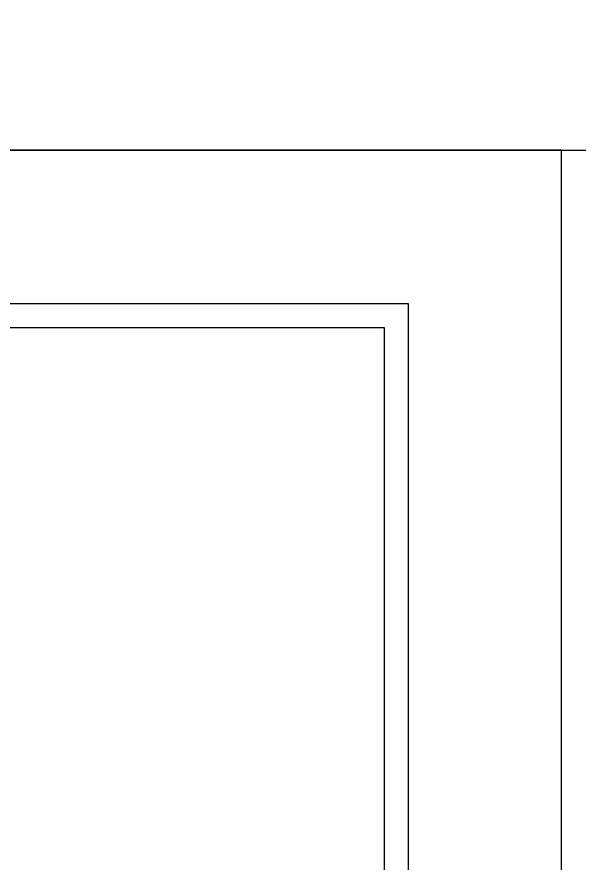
# Model space of a CAD drawing. Header units: millimetres. Extents: x -26983 to 60590, y 825 to 42375.
# Drawn here: x 56437.04 to 56450.68, y 17611.58 to 17632.12 of the extents above; entities that cross this region are included whole.
import ezdxf

# ---------------------------------------------------------------- set-up
doc = ezdxf.new("R2010")
doc.units = ezdxf.units.MM
doc.header["$LTSCALE"] = 100
doc.header["$MEASUREMENT"] = 0
doc.layers.get('0').update_dxf_attribs({"linetype": 'CONTINUOUS'})
doc.layers.add('ELE9', color=9, linetype='CONTINUOUS')

# ---------------------------------------------------------------- blocks, each defined once
blk = doc.blocks.new('B2FF')
at = {"layer": 'ELE9', "color": 253, "ltscale": 0.1}
for points in [[(37164174.7, 566596.3), (37164174.7, 562046.3), (37171274.7, 562046.3), (37171274.7, 562646.3), (37171074.7, 562646.3), (37171074.7, 562221.3), (37164374.7, 562221.3), (37164374.7, 566596.3)], [(37164364.7, 557041.3), (37164364.7, 557801.3), (37168494.7, 557801.3), (37168494.7, 559246.3), (37168719.7, 559246.3), (37168719.7, 559436.3), (37168304.7, 559436.3), (37168304.7, 557991.3), (37164364.7, 557991.3), (37164364.7, 561856.3), (37169679.7, 561856.3), (37169679.7, 559436.3), (37169619.7, 559436.3), (37169619.7, 559246.3), (37170234.7, 559246.3), (37170234.7, 559436.3), (37169869.7, 559436.3), (37169869.7, 561856.3), (37171034.7, 561856.3), (37171034.7, 559246.3), (37171224.7, 559246.3), (37171224.7, 562046.3), (37164174.7, 562046.3), (37164174.7, 554046.3)], [(37170254.7, 559271.3), (37170254.7, 559456.3), (37169889.7, 559456.3), (37169889.7, 560831.3), (37169899.7, 560831.3), (37169899.7, 561826.3), (37171004.7, 561826.3), (37171004.7, 560831.3)]]:
    blk.add_lwpolyline(points, dxfattribs=at)

msp = doc.modelspace()

# ---------------------------------------------------------------- block references
at = {"xscale": 0.01956471256889679, "yscale": 0.01956471256889679, "zscale": 0.01956471256889679}
msp.add_blockref('B2FF', (-670794.073, 6632.608), dxfattribs=at)

doc.saveas('drawing.dxf')
